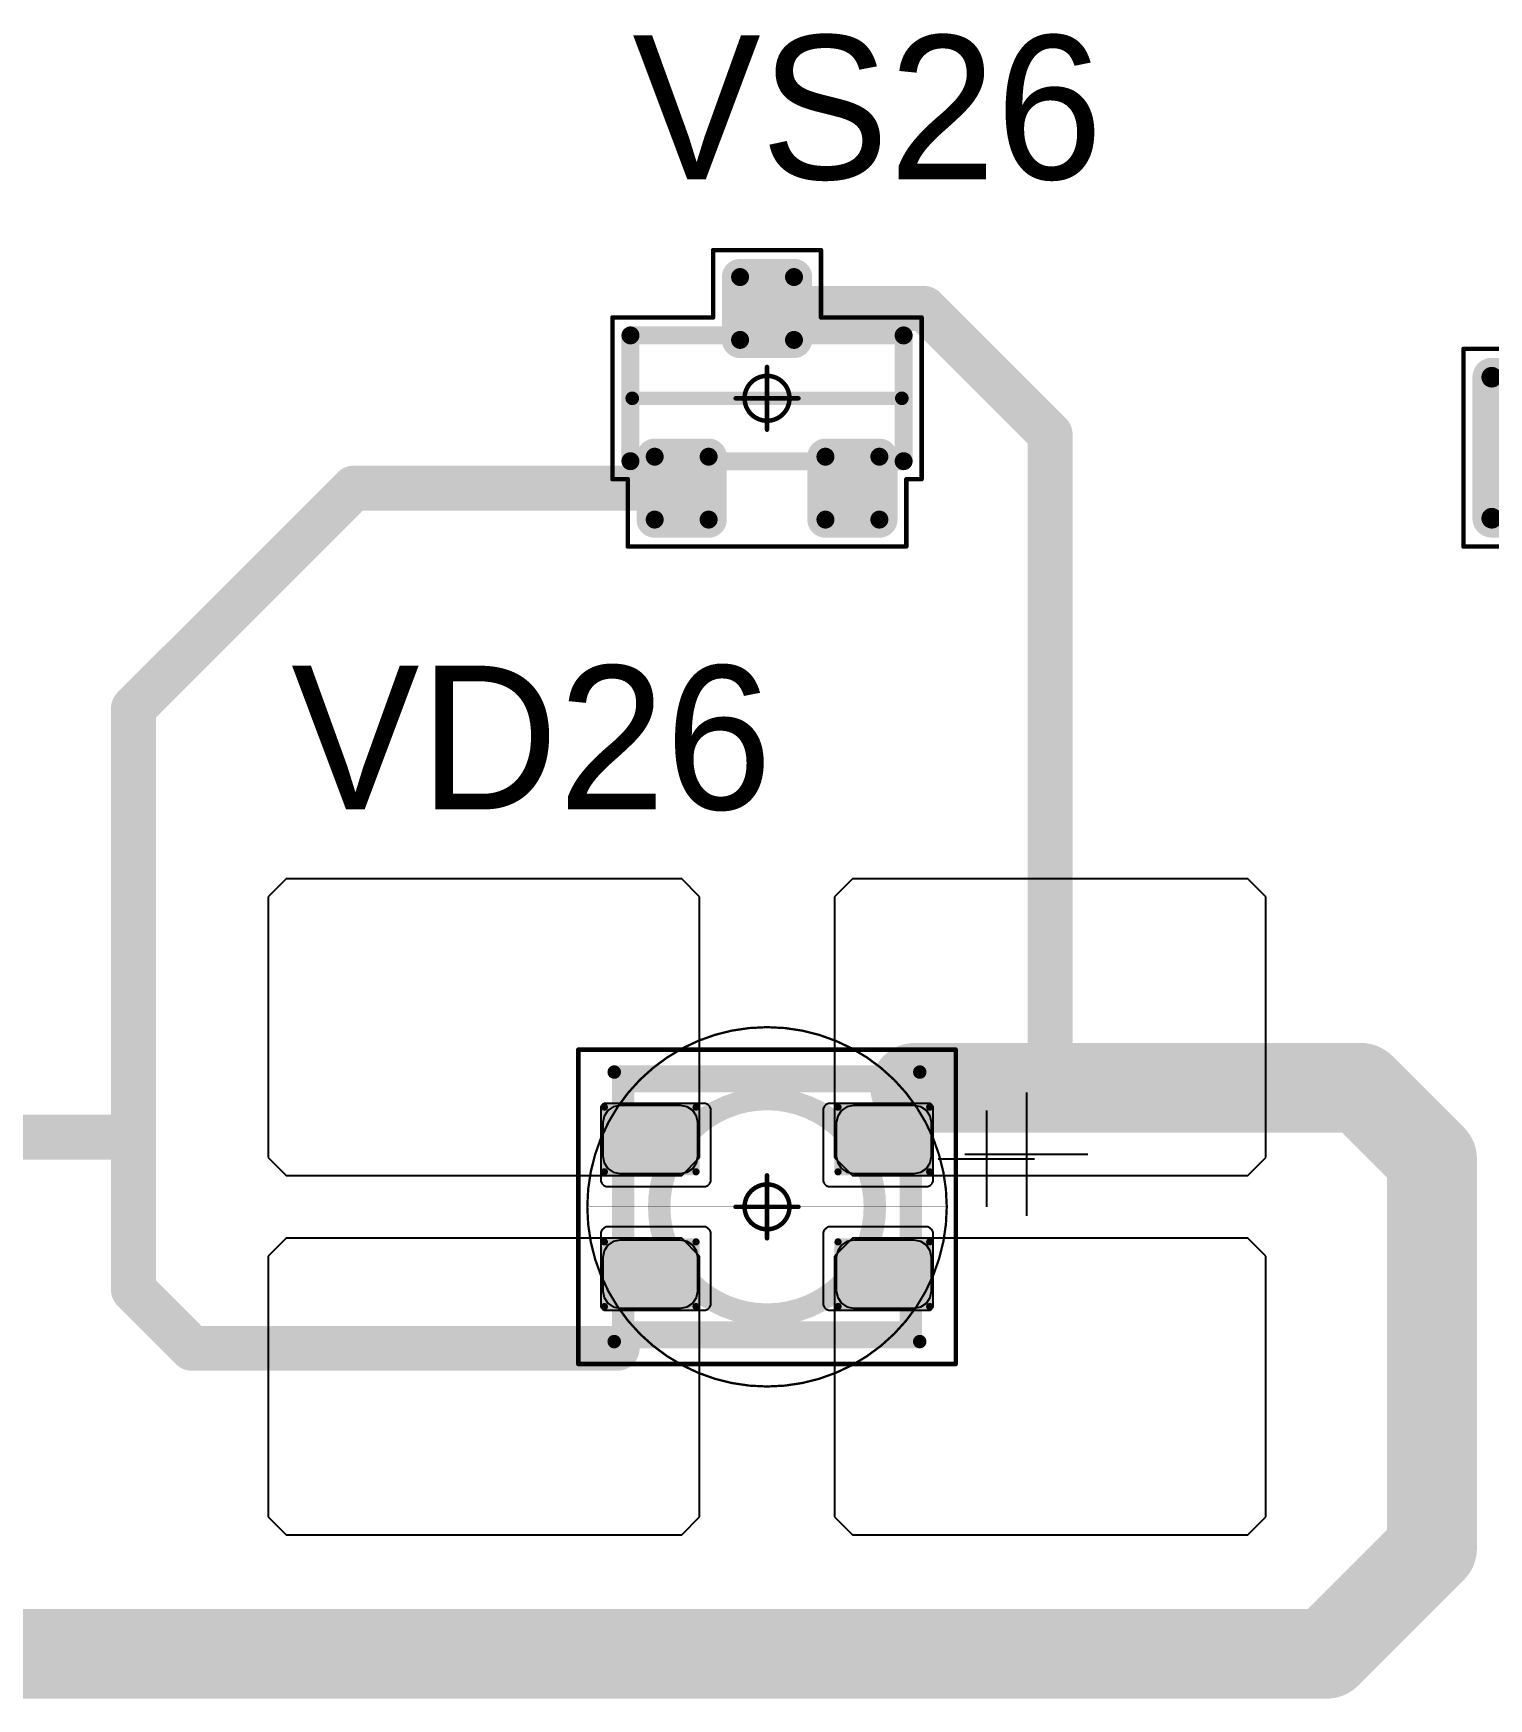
# Model space of a CAD drawing. Header units: millimetres. Extents: x 0 to 400, y 0 to 514.
# Drawn here: x 111.84 to 128.03, y 367.02 to 385.56 of the extents above; entities that cross this region are included whole.
import ezdxf

# ---------------------------------------------------------------- set-up
doc = ezdxf.new("R2010")
doc.units = ezdxf.units.MM
for name, color, linetype in [('Mechanical13', 56, 'Continuous'), ('Mechanical15', 56, 'Continuous'), ('Mechanical2', 216, 'Continuous'), ('TopLayer', 1, 'Continuous'), ('TopOverlay', 2, 'Continuous'), ('TopPaste', 8, 'Continuous'), ('TopSolder', 216, 'Continuous')]:
    doc.layers.add(name, color=color, linetype=linetype)

# ---------------------------------------------------------------- blocks, each defined once
blk = doc.blocks.new('SOT23_156')
at = {"layer": 'Mechanical13', "const_width": 0.2}
for points in [[(-0.7, 1.52), (0.7, 1.52)], [(-0.7, 1.52), (-0.7, -1.52)], [(0.7, 1.52), (0.7, -1.52)], [(-0.7, -1.52), (0.7, -1.52)]]:
    blk.add_lwpolyline(points, dxfattribs=at)
at = {"layer": 'Mechanical13', "const_width": 0.1}
for points in [[(-0.75, 1.52, 1), (-0.65, 1.52, 1)], [(-0.75, 1.52, 1), (-0.65, 1.52, 1)], [(0.65, 1.52, 1), (0.75, 1.52, 1)], [(0.65, 1.52, 1), (0.75, 1.52, 1)], [(-0.75, -1.52, 1), (-0.65, -1.52, 1)], [(-0.75, -1.52, 1), (-0.65, -1.52, 1)], [(0.65, -1.52, 1), (0.75, -1.52, 1)], [(0.65, -1.52, 1), (0.75, -1.52, 1)]]:
    blk.add_lwpolyline(points, format="xyb", close=True, dxfattribs=at)
at = {"layer": 'Mechanical15', "const_width": 0.05}
for points in [[(-0.9, 1.72), (-0.9, 1.55)], [(-0.9, 1.72), (0.9, 1.72)], [(0.9, 1.72), (0.9, 0.6)], [(-1.65, 1.55), (-1.65, -1.55)], [(-1.65, 1.55), (-0.9, 1.55)], [(0.9, 0.6), (1.65, 0.6)], [(1.65, 0.6), (1.65, -0.6)], [(0, 0.35), (0, -0.35)], [(-0.35, 0), (0.35, 0)], [(0.9, -0.6), (1.65, -0.6)], [(0.9, -0.6), (0.9, -1.72)], [(-1.65, -1.55), (-0.9, -1.55)], [(-0.9, -1.55), (-0.9, -1.72)], [(-0.9, -1.72), (0.9, -1.72)]]:
    blk.add_lwpolyline(points, dxfattribs=at)
at = {"layer": 'Mechanical15'}
for points, const_width in [([(-0.913, 1.72, 1), (-0.888, 1.72, 1)], 0.025), ([(-0.913, 1.72, 1), (-0.888, 1.72, 1)], 0.025), ([(0.888, 1.72, 1), (0.913, 1.72, 1)], 0.025), ([(0.888, 1.72, 1), (0.913, 1.72, 1)], 0.025), ([(-1.662, 1.55, 1), (-1.637, 1.55, 1)], 0.025), ([(-1.662, 1.55, 1), (-1.637, 1.55, 1)], 0.025), ([(-0.913, 1.55, 1), (-0.888, 1.55, 1)], 0.025), ([(-0.913, 1.55, 1), (-0.888, 1.55, 1)], 0.025), ([(0.888, 0.6, 1), (0.913, 0.6, 1)], 0.025), ([(0.888, 0.6, 1), (0.913, 0.6, 1)], 0.025), ([(1.637, 0.6, 1), (1.662, 0.6, 1)], 0.025), ([(1.637, 0.6, 1), (1.662, 0.6, 1)], 0.025), ([(-0.012, 0.35, 1), (0.012, 0.35, 1)], 0.025), ([(0.25, 0, 1), (-0.25, 0, 1)], 0.05), ([(-0.362, 0, 1), (-0.337, 0, 1)], 0.025), ([(-0.262, 0, 1), (-0.238, 0, 1)], 0.025), ([(0.238, 0, 1), (0.262, 0, 1)], 0.025), ([(0.337, 0, 1), (0.362, 0, 1)], 0.025), ([(-0.012, -0.35, 1), (0.012, -0.35, 1)], 0.025), ([(0.888, -0.6, 1), (0.913, -0.6, 1)], 0.025), ([(0.888, -0.6, 1), (0.913, -0.6, 1)], 0.025), ([(1.637, -0.6, 1), (1.662, -0.6, 1)], 0.025), ([(1.637, -0.6, 1), (1.662, -0.6, 1)], 0.025), ([(-1.662, -1.55, 1), (-1.637, -1.55, 1)], 0.025), ([(-1.662, -1.55, 1), (-1.637, -1.55, 1)], 0.025), ([(-0.913, -1.55, 1), (-0.888, -1.55, 1)], 0.025), ([(-0.913, -1.55, 1), (-0.888, -1.55, 1)], 0.025), ([(-0.913, -1.72, 1), (-0.888, -1.72, 1)], 0.025), ([(-0.913, -1.72, 1), (-0.888, -1.72, 1)], 0.025), ([(0.888, -1.72, 1), (0.913, -1.72, 1)], 0.025), ([(0.888, -1.72, 1), (0.913, -1.72, 1)], 0.025)]:
    blk.add_lwpolyline(points, format="xyb", close=True, dxfattribs=dict(at, const_width=const_width))
at = {"layer": 'TopLayer', "const_width": 0.1}
for points in [[(-1.4, 1.25, 1), (-1.3, 1.25, 1)], [(-0.7, 1.25, 1), (-0.6, 1.25, 1)], [(-1.4, 0.65, 1), (-1.3, 0.65, 1)], [(-0.7, 0.65, 1), (-0.6, 0.65, 1)], [(0.6, 0.3, 1), (0.7, 0.3, 1)], [(1.3, 0.3, 1), (1.4, 0.3, 1)], [(0.6, -0.3, 1), (0.7, -0.3, 1)], [(1.3, -0.3, 1), (1.4, -0.3, 1)], [(-1.4, -0.65, 1), (-1.3, -0.65, 1)], [(-0.7, -0.65, 1), (-0.6, -0.65, 1)], [(-1.4, -1.25, 1), (-1.3, -1.25, 1)], [(-0.7, -1.25, 1), (-0.6, -1.25, 1)]]:
    blk.add_lwpolyline(points, format="xyb", close=True, dxfattribs=at)
at = {"layer": 'TopLayer'}
for points in [[(-1.35, 1.35), (-1.35, 0.55), (-0.65, 1.35), (-0.65, 0.55)], [(-1.45, 1.25), (-1.45, 0.65), (-0.55, 1.25), (-0.55, 0.65)], [(0.65, 0.4), (0.65, -0.4), (1.35, 0.4), (1.35, -0.4)], [(0.55, 0.3), (0.55, -0.3), (1.45, 0.3), (1.45, -0.3)], [(-1.35, -0.55), (-1.35, -1.35), (-0.65, -0.55), (-0.65, -1.35)], [(-1.45, -0.65), (-1.45, -1.25), (-0.55, -0.65), (-0.55, -1.25)]]:
    blk.add_solid(points, dxfattribs=at)
at = {"layer": 'TopOverlay', "const_width": 0.15}
blk.add_lwpolyline([(0, 1.5), (0, -1.5)], dxfattribs=at)
at = {"layer": 'TopOverlay', "const_width": 0.075}
for points in [[(-0.038, 1.5, 1), (0.038, 1.5, 1)], [(-0.038, -1.5, 1), (0.038, -1.5, 1)]]:
    blk.add_lwpolyline(points, format="xyb", close=True, dxfattribs=at)
at = {"layer": 'TopPaste', "const_width": 0.075}
for points in [[(-1.387, 1.25, 1), (-1.313, 1.25, 1)], [(-0.687, 1.25, 1), (-0.613, 1.25, 1)], [(-1.387, 0.65, 1), (-1.313, 0.65, 1)], [(-0.687, 0.65, 1), (-0.613, 0.65, 1)], [(0.613, 0.3, 1), (0.687, 0.3, 1)], [(1.313, 0.3, 1), (1.387, 0.3, 1)], [(0.613, -0.3, 1), (0.687, -0.3, 1)], [(1.313, -0.3, 1), (1.387, -0.3, 1)], [(-1.387, -0.65, 1), (-1.313, -0.65, 1)], [(-0.687, -0.65, 1), (-0.613, -0.65, 1)], [(-1.387, -1.25, 1), (-1.313, -1.25, 1)], [(-0.687, -1.25, 1), (-0.613, -1.25, 1)]]:
    blk.add_lwpolyline(points, format="xyb", close=True, dxfattribs=at)
at = {"layer": 'TopPaste'}
for points in [[(-1.35, 1.325), (-1.35, 0.575), (-0.65, 1.325), (-0.65, 0.575)], [(-1.425, 1.25), (-1.425, 0.65), (-0.575, 1.25), (-0.575, 0.65)], [(0.65, 0.375), (0.65, -0.375), (1.35, 0.375), (1.35, -0.375)], [(0.575, 0.3), (0.575, -0.3), (1.425, 0.3), (1.425, -0.3)], [(-1.425, -0.65), (-1.425, -1.25), (-0.575, -0.65), (-0.575, -1.25)], [(-1.35, -0.575), (-1.35, -1.325), (-0.65, -0.575), (-0.65, -1.325)]]:
    blk.add_solid(points, dxfattribs=at)
at = {"layer": 'TopSolder', "const_width": 0.202}
for points in [[(-1.451, 1.25, 1), (-1.249, 1.25, 1)], [(-0.751, 1.25, 1), (-0.549, 1.25, 1)], [(-1.451, 0.65, 1), (-1.249, 0.65, 1)], [(-0.751, 0.65, 1), (-0.549, 0.65, 1)], [(0.549, 0.3, 1), (0.751, 0.3, 1)], [(1.249, 0.3, 1), (1.451, 0.3, 1)], [(0.549, -0.3, 1), (0.751, -0.3, 1)], [(1.249, -0.3, 1), (1.451, -0.3, 1)], [(-1.451, -0.65, 1), (-1.249, -0.65, 1)], [(-0.751, -0.65, 1), (-0.549, -0.65, 1)], [(-1.451, -1.25, 1), (-1.249, -1.25, 1)], [(-0.751, -1.25, 1), (-0.549, -1.25, 1)]]:
    blk.add_lwpolyline(points, format="xyb", close=True, dxfattribs=at)
at = {"layer": 'TopSolder'}
for points in [[(-1.35, 1.452), (-1.35, 0.448), (-0.65, 1.452), (-0.65, 0.448)], [(-1.552, 1.25), (-1.552, 0.65), (-0.448, 1.25), (-0.448, 0.65)], [(0.65, 0.502), (0.65, -0.502), (1.35, 0.502), (1.35, -0.502)], [(0.448, 0.3), (0.448, -0.3), (1.552, 0.3), (1.552, -0.3)], [(-1.35, -0.448), (-1.35, -1.452), (-0.65, -0.448), (-0.65, -1.452)], [(-1.552, -0.65), (-1.552, -1.25), (-0.448, -0.65), (-0.448, -1.25)]]:
    blk.add_solid(points, dxfattribs=at)
blk = doc.blocks.new('E65F_329')
at = {"layer": 'Mechanical13'}
for p, q in [((2.441, 1.071), (2.441, 0)), ((1.905, 0.536), (2.976, 0.536))]:
    blk.add_line(p, q, dxfattribs=at)
at = {"layer": 'Mechanical13', "const_width": 0.25}
for points in [[(-1.6, -1.4), (-1.6, 1.4)], [(-1.6, 1.4), (1.6, 1.4)], [(1.6, -1.4), (1.6, 1.4)], [(-1.6, -1.4), (1.6, -1.4)]]:
    blk.add_lwpolyline(points, dxfattribs=at)
at = {"layer": 'Mechanical13'}
for points, const_width in [([(-1.663, 1.4, 1), (-1.538, 1.4, 1)], 0.125), ([(-1.663, 1.4, 1), (-1.538, 1.4, 1)], 0.125), ([(1.537, 1.4, 1), (1.662, 1.4, 1)], 0.125), ([(1.537, 1.4, 1), (1.662, 1.4, 1)], 0.125), ([(1.2, 0, 1), (-1.2, 0, 1)], 0.25), ([(-1.263, 0, 1), (-1.138, 0, 1)], 0.125), ([(1.137, 0, 1), (1.262, 0, 1)], 0.125), ([(-1.663, -1.4, 1), (-1.538, -1.4, 1)], 0.125), ([(-1.663, -1.4, 1), (-1.538, -1.4, 1)], 0.125), ([(1.537, -1.4, 1), (1.662, -1.4, 1)], 0.125), ([(1.537, -1.4, 1), (1.662, -1.4, 1)], 0.125)]:
    blk.add_lwpolyline(points, format="xyb", close=True, dxfattribs=dict(at, const_width=const_width))
at = {"layer": 'Mechanical15', "const_width": 0.05}
for points in [[(-2.1, 1.75), (2.1, 1.75)], [(-2.1, -1.75), (-2.1, 1.75)], [(2.1, -1.75), (2.1, 1.75)], [(0, -0.35), (0, 0.35)], [(0, -0.35), (0, 0.35)], [(-0.35, 0), (0.35, 0)], [(-0.35, 0), (0.35, 0)], [(-2.1, -1.75), (2.1, -1.75)]]:
    blk.add_lwpolyline(points, dxfattribs=at)
at = {"layer": 'Mechanical15'}
for points, const_width in [([(-2.113, 1.75, 1), (-2.088, 1.75, 1)], 0.025), ([(-2.113, 1.75, 1), (-2.088, 1.75, 1)], 0.025), ([(2.087, 1.75, 1), (2.112, 1.75, 1)], 0.025), ([(2.087, 1.75, 1), (2.112, 1.75, 1)], 0.025), ([(-0.013, 0.35, 1), (0.012, 0.35, 1)], 0.025), ([(-0.013, 0.35, 1), (0.012, 0.35, 1)], 0.025), ([(0.25, 0, 1), (-0.25, 0, 1)], 0.05), ([(0.25, 0, 1), (-0.25, 0, 1)], 0.05), ([(-0.363, 0, 1), (-0.338, 0, 1)], 0.025), ([(-0.363, 0, 1), (-0.338, 0, 1)], 0.025), ([(-0.263, 0, 1), (-0.238, 0, 1)], 0.025), ([(-0.263, 0, 1), (-0.238, 0, 1)], 0.025), ([(0.237, 0, 1), (0.262, 0, 1)], 0.025), ([(0.237, 0, 1), (0.262, 0, 1)], 0.025), ([(0.337, 0, 1), (0.362, 0, 1)], 0.025), ([(0.337, 0, 1), (0.362, 0, 1)], 0.025), ([(-0.013, -0.35, 1), (0.012, -0.35, 1)], 0.025), ([(-0.013, -0.35, 1), (0.012, -0.35, 1)], 0.025), ([(-2.113, -1.75, 1), (-2.088, -1.75, 1)], 0.025), ([(-2.113, -1.75, 1), (-2.088, -1.75, 1)], 0.025), ([(2.087, -1.75, 1), (2.112, -1.75, 1)], 0.025), ([(2.087, -1.75, 1), (2.112, -1.75, 1)], 0.025)]:
    blk.add_lwpolyline(points, format="xyb", close=True, dxfattribs=dict(at, const_width=const_width))
at = {"layer": 'TopLayer'}
for p, q in [((-5.35, 3.65), (-5.55, 3.45)), ((-0.95, 3.65), (-5.35, 3.65)), ((-5.35, 3.65), (-5.35, 3.65)), ((-0.75, 3.45), (-0.95, 3.65)), ((0.95, 3.65), (0.75, 3.45)), ((5.35, 3.65), (0.95, 3.65)), ((0.95, 3.65), (0.95, 3.65)), ((5.55, 3.45), (5.35, 3.65)), ((-5.55, 3.45), (-5.55, 3.45)), ((-5.55, 3.45), (-5.55, 0.55)), ((-0.75, 0.55), (-0.75, 3.45)), ((0.75, 3.45), (0.75, 3.45)), ((0.75, 3.45), (0.75, 0.55)), ((5.55, 0.55), (5.55, 3.45)), ((-5.55, 0.55), (-5.35, 0.35)), ((-0.95, 0.35), (-0.75, 0.55)), ((0.75, 0.55), (0.95, 0.35)), ((5.35, 0.35), (5.55, 0.55)), ((-5.35, 0.35), (-0.95, 0.35)), ((0.95, 0.35), (5.35, 0.35)), ((-5.35, -0.35), (-5.55, -0.55)), ((-0.95, -0.35), (-5.35, -0.35)), ((-5.35, -0.35), (-5.35, -0.35)), ((-0.75, -0.55), (-0.95, -0.35)), ((0.95, -0.35), (0.75, -0.55)), ((5.35, -0.35), (0.95, -0.35)), ((0.95, -0.35), (0.95, -0.35)), ((5.55, -0.55), (5.35, -0.35)), ((-5.55, -0.55), (-5.55, -0.55)), ((-5.55, -0.55), (-5.55, -3.45)), ((-0.75, -3.45), (-0.75, -0.55)), ((0.75, -0.55), (0.75, -0.55)), ((0.75, -0.55), (0.75, -3.45)), ((5.55, -3.45), (5.55, -0.55)), ((-5.55, -3.45), (-5.35, -3.65)), ((-0.95, -3.65), (-0.75, -3.45)), ((0.75, -3.45), (0.95, -3.65)), ((5.35, -3.65), (5.55, -3.45)), ((-5.35, -3.65), (-0.95, -3.65)), ((0.95, -3.65), (5.35, -3.65))]:
    blk.add_line(p, q, dxfattribs=at)
at = {"layer": 'TopLayer', "const_width": 0.04}
for points in [[(-1.83, 1.11, 1), (-1.79, 1.11, 1)], [(-0.81, 1.11, 1), (-0.77, 1.11, 1)], [(0.77, 1.11, 1), (0.81, 1.11, 1)], [(1.79, 1.11, 1), (1.83, 1.11, 1)], [(-1.83, 0.39, 1), (-1.79, 0.39, 1)], [(-0.81, 0.39, 1), (-0.77, 0.39, 1)], [(0.77, 0.39, 1), (0.81, 0.39, 1)], [(1.79, 0.39, 1), (1.83, 0.39, 1)], [(-1.83, -0.39, 1), (-1.79, -0.39, 1)], [(-0.81, -0.39, 1), (-0.77, -0.39, 1)], [(0.77, -0.39, 1), (0.81, -0.39, 1)], [(1.79, -0.39, 1), (1.83, -0.39, 1)], [(-1.83, -1.11, 1), (-1.79, -1.11, 1)], [(-0.81, -1.11, 1), (-0.77, -1.11, 1)], [(0.77, -1.11, 1), (0.81, -1.11, 1)], [(1.79, -1.11, 1), (1.83, -1.11, 1)]]:
    blk.add_lwpolyline(points, format="xyb", close=True, dxfattribs=at)
at = {"layer": 'TopLayer'}
for points in [[(-1.81, 1.15), (-1.81, 0.35), (-0.79, 1.15), (-0.79, 0.35)], [(0.79, 1.15), (0.79, 0.35), (1.81, 1.15), (1.81, 0.35)], [(-1.85, 1.11), (-1.85, 0.39), (-0.75, 1.11), (-0.75, 0.39)], [(0.75, 1.11), (0.75, 0.39), (1.85, 1.11), (1.85, 0.39)], [(-1.81, -0.35), (-1.81, -1.15), (-0.79, -0.35), (-0.79, -1.15)], [(0.79, -0.35), (0.79, -1.15), (1.81, -0.35), (1.81, -1.15)], [(-1.85, -0.39), (-1.85, -1.11), (-0.75, -0.39), (-0.75, -1.11)], [(0.75, -0.39), (0.75, -1.11), (1.85, -0.39), (1.85, -1.11)]]:
    blk.add_solid(points, dxfattribs=at)
at = {"layer": 'TopOverlay'}
for p, q in [((2.886, 1.271), (2.886, -0.1)), ((2.2, 0.586), (3.571, 0.586))]:
    blk.add_line(p, q, dxfattribs=at)
at = {"layer": 'TopOverlay', "const_width": 0.15}
for points in [[(-1.7, 1.5), (1.7, 1.5)], [(-1.7, -1.5), (1.7, -1.5)]]:
    blk.add_lwpolyline(points, dxfattribs=at)
at = {"layer": 'TopOverlay', "const_width": 0.075}
for points in [[(-1.738, 1.5, 1), (-1.663, 1.5, 1)], [(1.662, 1.5, 1), (1.737, 1.5, 1)], [(-1.738, -1.5, 1), (-1.663, -1.5, 1)], [(1.662, -1.5, 1), (1.737, -1.5, 1)]]:
    blk.add_lwpolyline(points, format="xyb", close=True, dxfattribs=at)
at = {"layer": 'TopPaste'}
for p, q in [((-1.711, 1.114), (-1.773, 1.073)), ((-1.638, 1.129), (-1.711, 1.114)), ((-0.963, 1.129), (-1.638, 1.129)), ((-0.889, 1.114), (-0.963, 1.129)), ((-0.827, 1.073), (-0.889, 1.114)), ((0.889, 1.114), (0.827, 1.073)), ((0.962, 1.129), (0.889, 1.114)), ((1.637, 1.129), (0.962, 1.129)), ((1.711, 1.114), (1.637, 1.129)), ((1.773, 1.073), (1.711, 1.114)), ((-1.814, 1.011), (-1.829, 0.938)), ((-1.829, 0.938), (-1.829, 0.563)), ((-1.773, 1.073), (-1.814, 1.011)), ((-0.786, 1.011), (-0.827, 1.073)), ((-0.771, 0.938), (-0.786, 1.011)), ((-0.771, 0.563), (-0.771, 0.938)), ((0.786, 1.011), (0.771, 0.938)), ((0.771, 0.938), (0.771, 0.563)), ((0.827, 1.073), (0.786, 1.011)), ((1.814, 1.011), (1.773, 1.073)), ((1.829, 0.938), (1.814, 1.011)), ((1.829, 0.563), (1.829, 0.938)), ((-1.829, 0.563), (-1.814, 0.489)), ((-0.786, 0.489), (-0.771, 0.563)), ((0.771, 0.563), (0.786, 0.489)), ((1.814, 0.489), (1.829, 0.563)), ((-1.814, 0.489), (-1.773, 0.427)), ((-1.773, 0.427), (-1.711, 0.386)), ((-1.711, 0.386), (-1.638, 0.371)), ((-1.638, 0.371), (-0.963, 0.371)), ((-0.963, 0.371), (-0.889, 0.386)), ((-0.889, 0.386), (-0.827, 0.427)), ((-0.827, 0.427), (-0.786, 0.489)), ((0.786, 0.489), (0.827, 0.427)), ((0.827, 0.427), (0.889, 0.386)), ((0.889, 0.386), (0.962, 0.371)), ((0.962, 0.371), (1.637, 0.371)), ((1.637, 0.371), (1.711, 0.386)), ((1.711, 0.386), (1.773, 0.427)), ((1.773, 0.427), (1.814, 0.489)), ((-1.814, -0.489), (-1.829, -0.563)), ((-1.773, -0.427), (-1.814, -0.489)), ((-1.711, -0.386), (-1.773, -0.427)), ((-1.638, -0.371), (-1.711, -0.386)), ((-0.963, -0.371), (-1.638, -0.371)), ((-0.889, -0.386), (-0.963, -0.371)), ((-0.827, -0.427), (-0.889, -0.386)), ((-0.786, -0.489), (-0.827, -0.427)), ((-0.771, -0.563), (-0.786, -0.489)), ((0.786, -0.489), (0.771, -0.563)), ((0.827, -0.427), (0.786, -0.489)), ((0.889, -0.386), (0.827, -0.427)), ((0.962, -0.371), (0.889, -0.386)), ((1.637, -0.371), (0.962, -0.371)), ((1.711, -0.386), (1.637, -0.371)), ((1.773, -0.427), (1.711, -0.386)), ((1.814, -0.489), (1.773, -0.427)), ((1.829, -0.563), (1.814, -0.489)), ((-1.829, -0.563), (-1.829, -0.938)), ((-0.771, -0.938), (-0.771, -0.563)), ((0.771, -0.563), (0.771, -0.938)), ((1.829, -0.938), (1.829, -0.563)), ((-1.829, -0.938), (-1.814, -1.011)), ((-1.814, -1.011), (-1.773, -1.073)), ((-1.773, -1.073), (-1.711, -1.114)), ((-0.889, -1.114), (-0.827, -1.073)), ((-0.827, -1.073), (-0.786, -1.011)), ((-0.786, -1.011), (-0.771, -0.938)), ((0.771, -0.938), (0.786, -1.011)), ((0.786, -1.011), (0.827, -1.073)), ((0.827, -1.073), (0.889, -1.114)), ((1.711, -1.114), (1.773, -1.073)), ((1.773, -1.073), (1.814, -1.011)), ((1.814, -1.011), (1.829, -0.938)), ((-1.711, -1.114), (-1.638, -1.129)), ((-1.638, -1.129), (-0.963, -1.129)), ((-0.963, -1.129), (-0.889, -1.114)), ((0.889, -1.114), (0.962, -1.129)), ((0.962, -1.129), (1.637, -1.129)), ((1.637, -1.129), (1.711, -1.114))]:
    blk.add_line(p, q, dxfattribs=at)
at = {"layer": 'TopSolder'}
for p, q in [((-1.842, 1.129), (-1.85, 1.111)), ((-1.828, 1.143), (-1.842, 1.129)), ((-1.81, 1.151), (-1.828, 1.143)), ((-1.8, 1.151), (-1.81, 1.151)), ((-0.7, 1.151), (-1.8, 1.151)), ((-0.685, 1.151), (-0.7, 1.151)), ((-0.7, 1.151), (-0.7, 1.151)), ((-0.658, 1.139), (-0.685, 1.151)), ((-0.636, 1.118), (-0.658, 1.139)), ((-0.625, 1.09), (-0.636, 1.118)), ((0.636, 1.118), (0.625, 1.09)), ((0.657, 1.139), (0.636, 1.118)), ((0.685, 1.151), (0.657, 1.139)), ((0.7, 1.151), (0.685, 1.151)), ((1.8, 1.151), (0.7, 1.151)), ((1.81, 1.151), (1.8, 1.151)), ((1.8, 1.151), (1.8, 1.151)), ((1.828, 1.143), (1.81, 1.151)), ((1.842, 1.129), (1.828, 1.143)), ((1.85, 1.111), (1.842, 1.129)), ((-1.85, 1.111), (-1.85, 1.101)), ((-1.85, 1.101), (-1.85, 1.101)), ((-1.85, 1.101), (-1.85, 0.301)), ((-0.625, 1.076), (-0.625, 1.09)), ((-0.625, 0.301), (-0.625, 1.076)), ((0.625, 1.09), (0.625, 1.076)), ((0.625, 1.076), (0.625, 1.076)), ((0.625, 1.076), (0.625, 0.301)), ((1.85, 1.101), (1.85, 1.111)), ((1.85, 0.301), (1.85, 1.101)), ((-1.85, 0.301), (-1.85, 0.286)), ((-1.85, 0.286), (-1.839, 0.258)), ((-1.839, 0.258), (-1.818, 0.237)), ((-1.818, 0.237), (-1.79, 0.226)), ((-1.79, 0.226), (-1.775, 0.226)), ((-1.775, 0.226), (-1.775, 0.226)), ((-1.775, 0.226), (-0.7, 0.226)), ((-0.7, 0.226), (-0.685, 0.226)), ((-0.685, 0.226), (-0.658, 0.237)), ((-0.658, 0.237), (-0.636, 0.258)), ((-0.636, 0.258), (-0.625, 0.286)), ((-0.625, 0.286), (-0.625, 0.301)), ((-0.625, 0.301), (-0.625, 0.301)), ((0.625, 0.301), (0.625, 0.286)), ((0.625, 0.286), (0.636, 0.258)), ((0.636, 0.258), (0.657, 0.237)), ((0.657, 0.237), (0.685, 0.226)), ((0.685, 0.226), (0.7, 0.226)), ((0.7, 0.226), (0.7, 0.226)), ((0.7, 0.226), (1.775, 0.226)), ((1.775, 0.226), (1.79, 0.226)), ((1.79, 0.226), (1.817, 0.237)), ((1.817, 0.237), (1.839, 0.258)), ((1.839, 0.258), (1.85, 0.286)), ((1.85, 0.286), (1.85, 0.301)), ((1.85, 0.301), (1.85, 0.301)), ((-1.839, -0.257), (-1.85, -0.285)), ((-1.85, -0.285), (-1.85, -0.299)), ((-1.85, -0.299), (-1.85, -0.299)), ((-1.85, -0.299), (-1.85, -1.099)), ((-1.818, -0.236), (-1.839, -0.257)), ((-1.79, -0.224), (-1.818, -0.236)), ((-1.775, -0.224), (-1.79, -0.224)), ((-0.7, -0.224), (-1.775, -0.224)), ((-0.685, -0.224), (-0.7, -0.224)), ((-0.7, -0.224), (-0.7, -0.224)), ((-0.658, -0.236), (-0.685, -0.224)), ((-0.636, -0.257), (-0.658, -0.236)), ((-0.625, -0.285), (-0.636, -0.257)), ((-0.625, -0.299), (-0.625, -0.285)), ((-0.625, -1.074), (-0.625, -0.299)), ((0.636, -0.257), (0.625, -0.285)), ((0.625, -0.285), (0.625, -0.299)), ((0.625, -0.299), (0.625, -0.299)), ((0.625, -0.299), (0.625, -1.074)), ((0.657, -0.236), (0.636, -0.257)), ((0.685, -0.224), (0.657, -0.236)), ((0.7, -0.224), (0.685, -0.224)), ((1.775, -0.224), (0.7, -0.224)), ((1.79, -0.224), (1.775, -0.224)), ((1.775, -0.224), (1.775, -0.224)), ((1.817, -0.236), (1.79, -0.224)), ((1.839, -0.257), (1.817, -0.236)), ((1.85, -0.285), (1.839, -0.257)), ((1.85, -0.299), (1.85, -0.285)), ((1.85, -1.099), (1.85, -0.299)), ((-1.85, -1.099), (-1.85, -1.109)), ((-1.85, -1.109), (-1.842, -1.128)), ((-0.636, -1.117), (-0.625, -1.089)), ((-0.625, -1.089), (-0.625, -1.074)), ((-0.625, -1.074), (-0.625, -1.074)), ((0.625, -1.074), (0.625, -1.089)), ((0.625, -1.089), (0.636, -1.117)), ((1.842, -1.128), (1.85, -1.109)), ((1.85, -1.109), (1.85, -1.099)), ((1.85, -1.099), (1.85, -1.099)), ((-1.842, -1.128), (-1.828, -1.142)), ((-1.828, -1.142), (-1.81, -1.149)), ((-1.81, -1.149), (-1.8, -1.149)), ((-1.8, -1.149), (-0.7, -1.149)), ((-1.8, -1.149), (-1.8, -1.149)), ((-0.7, -1.149), (-0.685, -1.149)), ((-0.685, -1.149), (-0.658, -1.138)), ((-0.658, -1.138), (-0.636, -1.117)), ((0.636, -1.117), (0.657, -1.138)), ((0.657, -1.138), (0.685, -1.149)), ((0.685, -1.149), (0.7, -1.149)), ((0.7, -1.149), (1.8, -1.149)), ((0.7, -1.149), (0.7, -1.149)), ((1.8, -1.149), (1.81, -1.149)), ((1.81, -1.149), (1.828, -1.142)), ((1.828, -1.142), (1.842, -1.128))]:
    blk.add_line(p, q, dxfattribs=at)
blk = doc.blocks.new('RC1206S_387')
at = {"layer": 'Mechanical13', "const_width": 0.2}
for points in [[(-1.625, -0.825), (-1.625, 0.825)], [(-1.625, 0.825), (1.625, 0.825)], [(1.625, -0.825), (1.625, 0.825)], [(-1.625, -0.825), (1.625, -0.825)]]:
    blk.add_lwpolyline(points, dxfattribs=at)
at = {"layer": 'Mechanical13', "const_width": 0.1}
for points in [[(-1.675, 0.825, 1), (-1.575, 0.825, 1)], [(-1.675, 0.825, 1), (-1.575, 0.825, 1)], [(1.575, 0.825, 1), (1.675, 0.825, 1)], [(1.575, 0.825, 1), (1.675, 0.825, 1)], [(-1.675, -0.825, 1), (-1.575, -0.825, 1)], [(-1.675, -0.825, 1), (-1.575, -0.825, 1)], [(1.575, -0.825, 1), (1.675, -0.825, 1)], [(1.575, -0.825, 1), (1.675, -0.825, 1)]]:
    blk.add_lwpolyline(points, format="xyb", close=True, dxfattribs=at)
at = {"layer": 'Mechanical15', "const_width": 0.05}
for points in [[(-2.275, -1.1), (-2.275, 1.1)], [(-2.275, 1.1), (2.275, 1.1)], [(2.275, -1.1), (2.275, 1.1)], [(0, -0.35), (0, 0.35)], [(-0.35, 0), (0.35, 0)], [(-2.275, -1.1), (2.275, -1.1)]]:
    blk.add_lwpolyline(points, dxfattribs=at)
at = {"layer": 'Mechanical15'}
for points, const_width in [([(-2.287, 1.1, 1), (-2.262, 1.1, 1)], 0.025), ([(-2.287, 1.1, 1), (-2.262, 1.1, 1)], 0.025), ([(2.262, 1.1, 1), (2.287, 1.1, 1)], 0.025), ([(2.262, 1.1, 1), (2.287, 1.1, 1)], 0.025), ([(-0.012, 0.35, 1), (0.012, 0.35, 1)], 0.025), ([(0.25, 0, 1), (-0.25, 0, 1)], 0.05), ([(-0.362, 0, 1), (-0.337, 0, 1)], 0.025), ([(-0.262, 0, 1), (-0.238, 0, 1)], 0.025), ([(0.238, 0, 1), (0.262, 0, 1)], 0.025), ([(0.337, 0, 1), (0.362, 0, 1)], 0.025), ([(-0.012, -0.35, 1), (0.012, -0.35, 1)], 0.025), ([(-2.287, -1.1, 1), (-2.262, -1.1, 1)], 0.025), ([(-2.287, -1.1, 1), (-2.262, -1.1, 1)], 0.025), ([(2.262, -1.1, 1), (2.287, -1.1, 1)], 0.025), ([(2.262, -1.1, 1), (2.287, -1.1, 1)], 0.025)]:
    blk.add_lwpolyline(points, format="xyb", close=True, dxfattribs=dict(at, const_width=const_width))
at = {"layer": 'TopLayer', "const_width": 0.115}
for points in [[(-2.018, 0.785, 1), (-1.903, 0.785, 1)], [(-1.098, 0.785, 1), (-0.983, 0.785, 1)], [(0.983, 0.785, 1), (1.098, 0.785, 1)], [(1.903, 0.785, 1), (2.018, 0.785, 1)], [(-2.018, -0.785, 1), (-1.903, -0.785, 1)], [(-1.098, -0.785, 1), (-0.983, -0.785, 1)], [(0.983, -0.785, 1), (1.098, -0.785, 1)], [(1.903, -0.785, 1), (2.018, -0.785, 1)]]:
    blk.add_lwpolyline(points, format="xyb", close=True, dxfattribs=at)
at = {"layer": 'TopLayer'}
for points in [[(-2.075, -0.785), (-0.925, -0.785), (-2.075, 0.785), (-0.925, 0.785)], [(-1.96, -0.9), (-1.04, -0.9), (-1.96, 0.9), (-1.04, 0.9)], [(0.925, -0.785), (2.075, -0.785), (0.925, 0.785), (2.075, 0.785)], [(1.04, -0.9), (1.96, -0.9), (1.04, 0.9), (1.96, 0.9)]]:
    blk.add_solid(points, dxfattribs=at)
at = {"layer": 'TopOverlay', "const_width": 0.25}
for points in [[(-0.5, 0.9), (0.5, 0.9)], [(-0.5, -0.9), (0.5, -0.9)]]:
    blk.add_lwpolyline(points, dxfattribs=at)
at = {"layer": 'TopOverlay', "const_width": 0.125}
for points in [[(-0.562, 0.9, 1), (-0.437, 0.9, 1)], [(0.437, 0.9, 1), (0.562, 0.9, 1)], [(-0.562, -0.9, 1), (-0.437, -0.9, 1)], [(0.437, -0.9, 1), (0.562, -0.9, 1)]]:
    blk.add_lwpolyline(points, format="xyb", close=True, dxfattribs=at)
at = {"layer": 'TopPaste', "const_width": 0.09}
for points in [[(-2.005, 0.785, 1), (-1.915, 0.785, 1)], [(-1.085, 0.785, 1), (-0.995, 0.785, 1)], [(0.995, 0.785, 1), (1.085, 0.785, 1)], [(1.915, 0.785, 1), (2.005, 0.785, 1)], [(-2.005, -0.785, 1), (-1.915, -0.785, 1)], [(-1.085, -0.785, 1), (-0.995, -0.785, 1)], [(0.995, -0.785, 1), (1.085, -0.785, 1)], [(1.915, -0.785, 1), (2.005, -0.785, 1)]]:
    blk.add_lwpolyline(points, format="xyb", close=True, dxfattribs=at)
at = {"layer": 'TopPaste'}
for points in [[(-2.05, -0.785), (-0.95, -0.785), (-2.05, 0.785), (-0.95, 0.785)], [(-1.96, -0.875), (-1.04, -0.875), (-1.96, 0.875), (-1.04, 0.875)], [(0.95, -0.785), (2.05, -0.785), (0.95, 0.785), (2.05, 0.785)], [(1.04, -0.875), (1.96, -0.875), (1.04, 0.875), (1.96, 0.875)]]:
    blk.add_solid(points, dxfattribs=at)
at = {"layer": 'TopSolder', "const_width": 0.215}
for points in [[(-2.068, 0.785, 1), (-1.853, 0.785, 1)], [(-1.148, 0.785, 1), (-0.933, 0.785, 1)], [(0.933, 0.785, 1), (1.148, 0.785, 1)], [(1.853, 0.785, 1), (2.068, 0.785, 1)], [(-2.068, -0.785, 1), (-1.853, -0.785, 1)], [(-1.148, -0.785, 1), (-0.933, -0.785, 1)], [(0.933, -0.785, 1), (1.148, -0.785, 1)], [(1.853, -0.785, 1), (2.068, -0.785, 1)]]:
    blk.add_lwpolyline(points, format="xyb", close=True, dxfattribs=at)
at = {"layer": 'TopSolder'}
for points in [[(-1.96, -1), (-1.04, -1), (-1.96, 1), (-1.04, 1)], [(1.04, -1), (1.96, -1), (1.04, 1), (1.96, 1)], [(-2.175, -0.785), (-0.825, -0.785), (-2.175, 0.785), (-0.825, 0.785)], [(0.825, -0.785), (2.175, -0.785), (0.825, 0.785), (2.175, 0.785)]]:
    blk.add_solid(points, dxfattribs=at)

msp = doc.modelspace()

# ---------------------------------------------------------------- linework, layer by layer
at = {"layer": 'Mechanical2'}
for points, const_width in [([(122, 372.5, 1), (118, 372.5, 1)], 0.0254), ([(120, 374.5, 1), (120, 374.5, 1)], 0.0005), ([(117.994, 372.5, 1), (118.006, 372.5, 1)], 0.0127), ([(118, 372.5, 1), (118, 372.5, 1)], 0.0005), ([(121.994, 372.5, 1), (122.006, 372.5, 1)], 0.0127), ([(122, 372.5, 1), (122, 372.5, 1)], 0.0005), ([(120, 370.5, 1), (120, 370.5, 1)], 0.0005)]:
    msp.add_lwpolyline(points, format="xyb", close=True, dxfattribs=dict(at, const_width=const_width))
at = {"layer": 'Mechanical2', "const_width": 0.001}
for points in [[(120, 370.5), (120, 374.5)], [(118, 372.5), (122, 372.5)]]:
    msp.add_lwpolyline(points, dxfattribs=at)
at = {"layer": 'TopLayer'}
for points, const_width in [([(120, 382.5), (121.75, 382.5)], 0.5), ([(121.75, 382.5), (123.15, 381.1)], 0.5), ([(123.15, 374.35), (123.15, 381.1)], 0.5), ([(112.95, 378.05), (115.4, 380.5)], 0.5), ([(115.4, 380.5), (119.05, 380.5)], 0.5), ([(112.95, 371.575), (112.95, 378.05)], 0.5), ([(121.65, 373.825), (126.606, 373.825)], 1), ([(126.606, 373.825), (127.4, 373.031)], 1), ([(101.743, 373.275), (112.8, 373.275)], 0.5), ([(127.4, 368.7), (127.4, 373.031)], 1), ([(112.95, 371.575), (113.6, 370.925)], 0.5), ([(113.6, 370.925), (118.332, 370.925)], 0.5), ([(126.225, 367.525), (127.4, 368.7)], 1), ([(80.225, 367.525), (126.225, 367.525)], 1)]:
    msp.add_lwpolyline(points, dxfattribs=dict(at, const_width=const_width))
for points, const_width in [([(119.875, 382.5, 1), (120.125, 382.5, 1)], 0.25), ([(121.625, 382.5, 1), (121.875, 382.5, 1)], 0.25), ([(121.625, 382.5, 1), (121.875, 382.5, 1)], 0.25), ([(123.025, 381.1, 1), (123.275, 381.1, 1)], 0.25), ([(123.025, 381.1, 1), (123.275, 381.1, 1)], 0.25), ([(115.275, 380.5, 1), (115.525, 380.5, 1)], 0.25), ([(115.275, 380.5, 1), (115.525, 380.5, 1)], 0.25), ([(118.925, 380.5, 1), (119.175, 380.5, 1)], 0.25), ([(112.825, 378.05, 1), (113.075, 378.05, 1)], 0.25), ([(112.825, 378.05, 1), (113.075, 378.05, 1)], 0.25), ([(123.025, 374.35, 1), (123.275, 374.35, 1)], 0.25), ([(121.4, 373.825, 1), (121.9, 373.825, 1)], 0.5), ([(126.356, 373.825, 1), (126.856, 373.825, 1)], 0.5), ([(126.356, 373.825, 1), (126.856, 373.825, 1)], 0.5), ([(112.675, 373.275, 1), (112.925, 373.275, 1)], 0.25), ([(127.15, 373.031, 1), (127.65, 373.031, 1)], 0.5), ([(127.15, 373.031, 1), (127.65, 373.031, 1)], 0.5), ([(112.825, 371.575, 1), (113.075, 371.575, 1)], 0.25), ([(112.825, 371.575, 1), (113.075, 371.575, 1)], 0.25), ([(113.475, 370.925, 1), (113.725, 370.925, 1)], 0.25), ([(113.475, 370.925, 1), (113.725, 370.925, 1)], 0.25), ([(118.207, 370.925, 1), (118.457, 370.925, 1)], 0.25), ([(127.15, 368.7, 1), (127.65, 368.7, 1)], 0.5), ([(127.15, 368.7, 1), (127.65, 368.7, 1)], 0.5), ([(125.975, 367.525, 1), (126.475, 367.525, 1)], 0.5), ([(125.975, 367.525, 1), (126.475, 367.525, 1)], 0.5)]:
    msp.add_lwpolyline(points, format="xyb", close=True, dxfattribs=dict(at, const_width=const_width))

# ---------------------------------------------------------------- block references
for name, p, rotation in [('SOT23_156', (120, 381.5), 90), ('RC1206S_387', (130.025, 380.95), 360), ('E65F_329', (120, 372.5), 360)]:
    msp.add_blockref(name, p, dxfattribs=dict(rotation=rotation))

# ---------------------------------------------------------------- texts
at = {"layer": 'TopOverlay'}
for s, p in [('VS26', (118.502, 383.939)), ('VD26', (114.705, 376.924))]:
    msp.add_text(s, height=1.6, dxfattribs=at).set_placement(p)

doc.saveas('drawing.dxf')
